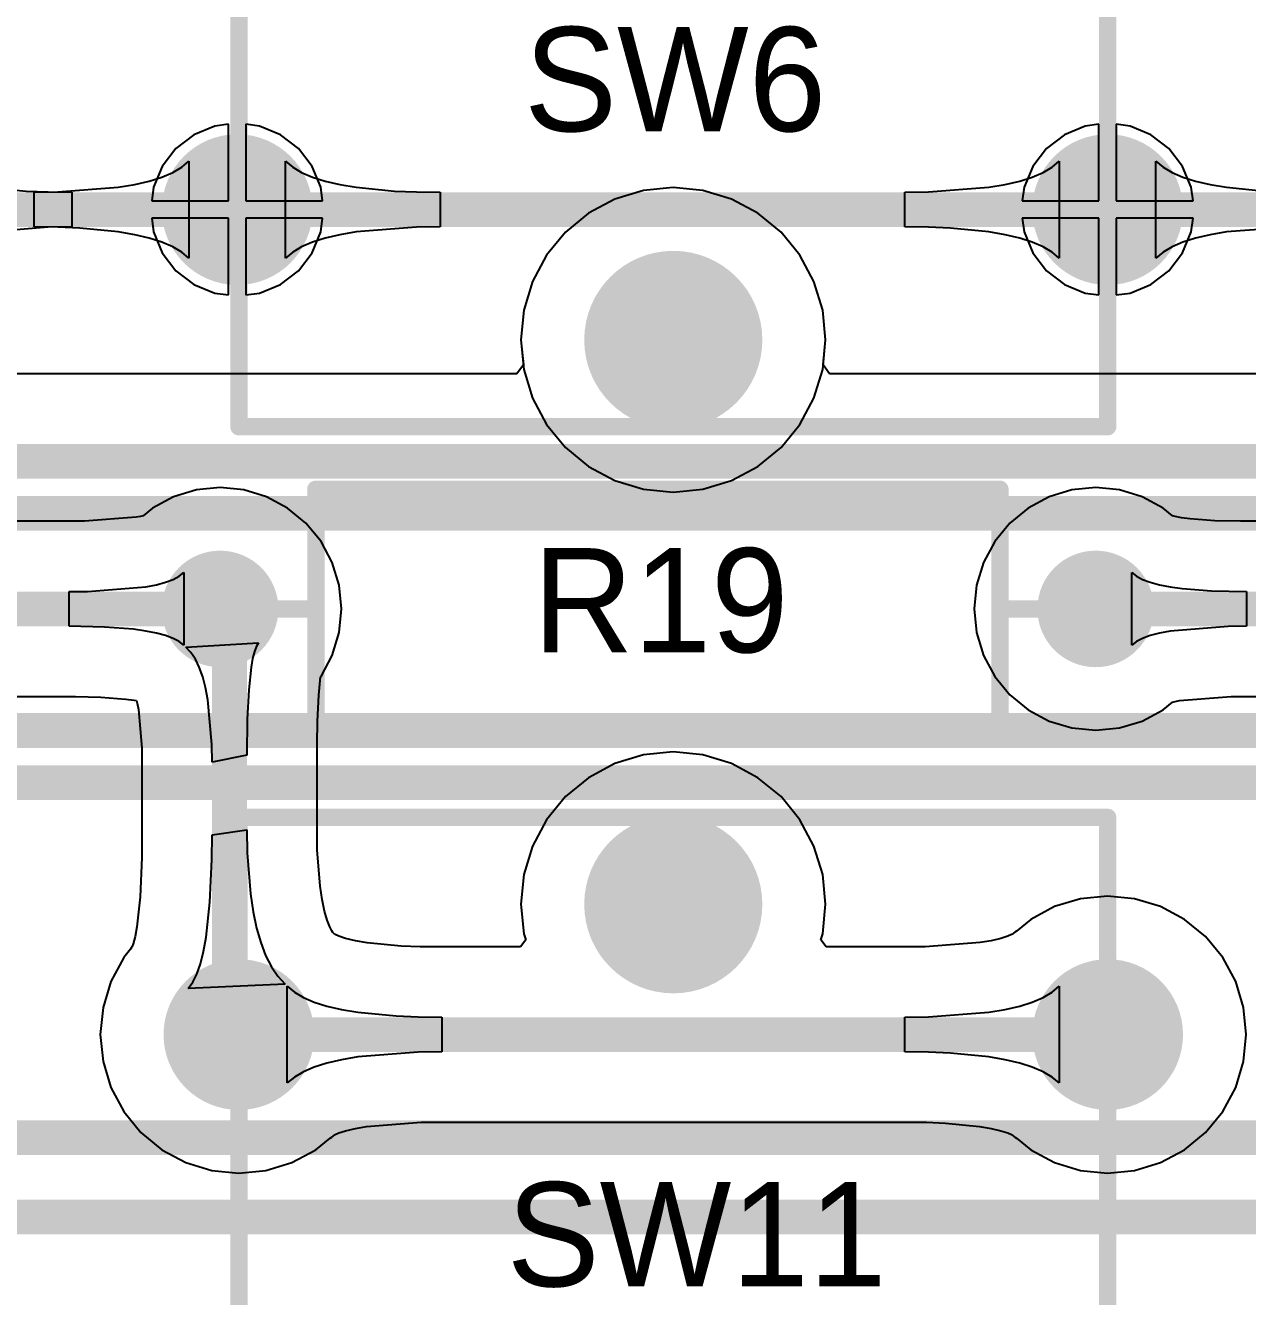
# Model space of a CAD drawing. Header units: millimetres. Extents: x 0 to 140, y 0 to 130.
# Drawn here: x 69.55 to 87.41, y 27.41 to 46 of the extents above; entities that cross this region are included whole.
import ezdxf

# ---------------------------------------------------------------- set-up
doc = ezdxf.new("R2010")
doc.units = ezdxf.units.MM
for name, color, linetype in [('BottomLayer', 5, 'Continuous'), ('BottomSolder', 6, 'Continuous'), ('MultiLayer', 9, 'Continuous'), ('PadHoleLayer', 156, 'Continuous'), ('TopLayer', 1, 'Continuous'), ('TopOverlay', 2, 'Continuous'), ('TopSolder', 216, 'Continuous')]:
    doc.layers.add(name, color=color, linetype=linetype)

msp = doc.modelspace()

# ---------------------------------------------------------------- hatches: boundary and pattern name
at = {"layer": 'BottomLayer'}
h = msp.add_hatch(color=5, dxfattribs=at)
edge = h.paths.add_edge_path()
edge.add_arc((72.642, 43.304), 1, 0, 360)
h = msp.add_hatch(color=5, dxfattribs=at)
edge = h.paths.add_edge_path()
edge.add_arc((85.367, 43.304), 1, 0, 360)
h = msp.add_hatch(color=5, dxfattribs=at)
edge = h.paths.add_edge_path()
edge.add_arc((79.017, 41.399), 1.2, 0, 360)
h = msp.add_hatch(color=5, dxfattribs=at)
edge = h.paths.add_edge_path()
edge.add_arc((72.392, 37.465), 0.75, 0, 360)
h = msp.add_hatch(color=5, dxfattribs=at)
edge = h.paths.add_edge_path()
edge.add_arc((85.192, 37.465), 0.75, 0, 360)
h = msp.add_hatch(color=5, dxfattribs=at)
edge = h.paths.add_edge_path()
edge.add_arc((79.017, 33.146), 1.2, 0, 360)
h = msp.add_hatch(color=5, dxfattribs=at)
edge = h.paths.add_edge_path()
edge.add_arc((72.667, 31.241), 1, 0, 360)
h = msp.add_hatch(color=5, dxfattribs=at)
edge = h.paths.add_edge_path()
edge.add_arc((85.367, 31.241), 1, 0, 360)
at = {"layer": 'BottomSolder'}
h = msp.add_hatch(color=6, dxfattribs=at)
edge = h.paths.add_edge_path()
edge.add_arc((72.642, 43.304), 1.102, 0, 360)
h = msp.add_hatch(color=6, dxfattribs=at)
edge = h.paths.add_edge_path()
edge.add_arc((85.367, 43.304), 1.102, 0, 360)
h = msp.add_hatch(color=6, dxfattribs=at)
edge = h.paths.add_edge_path()
edge.add_arc((79.017, 41.399), 1.302, 0, 360)
h = msp.add_hatch(color=6, dxfattribs=at)
edge = h.paths.add_edge_path()
edge.add_arc((72.392, 37.465), 0.852, 0, 360)
h = msp.add_hatch(color=6, dxfattribs=at)
edge = h.paths.add_edge_path()
edge.add_arc((85.192, 37.465), 0.852, 0, 360)
h = msp.add_hatch(color=6, dxfattribs=at)
edge = h.paths.add_edge_path()
edge.add_arc((79.017, 33.146), 1.302, 0, 360)
h = msp.add_hatch(color=6, dxfattribs=at)
edge = h.paths.add_edge_path()
edge.add_arc((72.667, 31.241), 1.102, 0, 360)
h = msp.add_hatch(color=6, dxfattribs=at)
edge = h.paths.add_edge_path()
edge.add_arc((85.367, 31.241), 1.102, 0, 360)
at = {"layer": 'MultiLayer'}
h = msp.add_hatch(color=9, dxfattribs=at)
edge = h.paths.add_edge_path()
edge.add_arc((72.642, 43.304), 1, 0, 360)
h = msp.add_hatch(color=9, dxfattribs=at)
edge = h.paths.add_edge_path()
edge.add_arc((85.367, 43.304), 1, 0, 360)
h = msp.add_hatch(color=9, dxfattribs=at)
edge = h.paths.add_edge_path()
edge.add_arc((79.017, 41.399), 1.2, 0, 360)
h = msp.add_hatch(color=9, dxfattribs=at)
edge = h.paths.add_edge_path()
edge.add_arc((72.392, 37.465), 0.75, 0, 360)
h = msp.add_hatch(color=9, dxfattribs=at)
edge = h.paths.add_edge_path()
edge.add_arc((85.192, 37.465), 0.75, 0, 360)
h = msp.add_hatch(color=9, dxfattribs=at)
edge = h.paths.add_edge_path()
edge.add_arc((79.017, 33.146), 1.2, 0, 360)
h = msp.add_hatch(color=9, dxfattribs=at)
edge = h.paths.add_edge_path()
edge.add_arc((72.667, 31.241), 1, 0, 360)
h = msp.add_hatch(color=9, dxfattribs=at)
edge = h.paths.add_edge_path()
edge.add_arc((85.367, 31.241), 1, 0, 360)
at = {"layer": 'PadHoleLayer'}
h = msp.add_hatch(color=156, dxfattribs=at)
edge = h.paths.add_edge_path()
edge.add_arc((72.642, 43.304), 0.6, 0, 360)
h = msp.add_hatch(color=156, dxfattribs=at)
edge = h.paths.add_edge_path()
edge.add_arc((85.367, 43.304), 0.6, 0, 360)
h = msp.add_hatch(color=156, dxfattribs=at)
edge = h.paths.add_edge_path()
edge.add_arc((79.017, 41.399), 1, 0, 360)
h = msp.add_hatch(color=156, dxfattribs=at)
edge = h.paths.add_edge_path()
edge.add_arc((72.392, 37.465), 0.35, 0, 360)
h = msp.add_hatch(color=156, dxfattribs=at)
edge = h.paths.add_edge_path()
edge.add_arc((85.192, 37.465), 0.35, 0, 360)
h = msp.add_hatch(color=156, dxfattribs=at)
edge = h.paths.add_edge_path()
edge.add_arc((79.017, 33.146), 1, 0, 360)
h = msp.add_hatch(color=156, dxfattribs=at)
edge = h.paths.add_edge_path()
edge.add_arc((72.667, 31.241), 0.6, 0, 360)
h = msp.add_hatch(color=156, dxfattribs=at)
edge = h.paths.add_edge_path()
edge.add_arc((85.367, 31.241), 0.6, 0, 360)
at = {"layer": 'TopLayer'}
h = msp.add_hatch(color=1, dxfattribs=at)
edge = h.paths.add_edge_path()
edge.add_arc((72.642, 43.304), 1, 0, 360)
h = msp.add_hatch(color=1, dxfattribs=at)
edge = h.paths.add_edge_path()
edge.add_arc((85.367, 43.304), 1, 0, 360)
h = msp.add_hatch(color=1, dxfattribs=at)
edge = h.paths.add_edge_path()
edge.add_arc((79.017, 41.399), 1.2, 0, 360)
h = msp.add_hatch(color=1, dxfattribs=at)
edge = h.paths.add_edge_path()
edge.add_arc((72.392, 37.465), 0.75, 0, 360)
h = msp.add_hatch(color=1, dxfattribs=at)
edge = h.paths.add_edge_path()
edge.add_arc((85.192, 37.465), 0.75, 0, 360)
h = msp.add_hatch(color=1, dxfattribs=at)
edge = h.paths.add_edge_path()
edge.add_arc((79.017, 33.146), 1.2, 0, 360)
h = msp.add_hatch(color=1, dxfattribs=at)
edge = h.paths.add_edge_path()
edge.add_arc((72.667, 31.241), 1, 0, 360)
h = msp.add_hatch(color=1, dxfattribs=at)
edge = h.paths.add_edge_path()
edge.add_arc((85.367, 31.241), 1, 0, 360)
at = {"layer": 'TopSolder'}
h = msp.add_hatch(color=216, dxfattribs=at)
edge = h.paths.add_edge_path()
edge.add_arc((72.642, 43.304), 1.102, 0, 360)
h = msp.add_hatch(color=216, dxfattribs=at)
edge = h.paths.add_edge_path()
edge.add_arc((85.367, 43.304), 1.102, 0, 360)
h = msp.add_hatch(color=216, dxfattribs=at)
edge = h.paths.add_edge_path()
edge.add_arc((79.017, 41.399), 1.302, 0, 360)
h = msp.add_hatch(color=216, dxfattribs=at)
edge = h.paths.add_edge_path()
edge.add_arc((72.392, 37.465), 0.852, 0, 360)
h = msp.add_hatch(color=216, dxfattribs=at)
edge = h.paths.add_edge_path()
edge.add_arc((85.192, 37.465), 0.852, 0, 360)
h = msp.add_hatch(color=216, dxfattribs=at)
edge = h.paths.add_edge_path()
edge.add_arc((79.017, 33.146), 1.302, 0, 360)
h = msp.add_hatch(color=216, dxfattribs=at)
edge = h.paths.add_edge_path()
edge.add_arc((72.667, 31.241), 1.102, 0, 360)
h = msp.add_hatch(color=216, dxfattribs=at)
edge = h.paths.add_edge_path()
edge.add_arc((85.367, 31.241), 1.102, 0, 360)

# ---------------------------------------------------------------- linework, layer by layer
at = {"layer": 'BottomLayer'}
for p, q in [((72.314, 44.526), (72.009, 44.399)), ((72.515, 44.552), (72.314, 44.526)), ((72.515, 43.431), (72.515, 44.552)), ((72.969, 44.526), (72.769, 44.552)), ((72.769, 44.552), (72.769, 43.431)), ((73.274, 44.399), (72.969, 44.526)), ((85.04, 44.526), (84.735, 44.399)), ((85.24, 44.552), (85.04, 44.526)), ((85.24, 43.431), (85.24, 44.552)), ((85.694, 44.526), (85.494, 44.552)), ((85.494, 44.552), (85.494, 43.431)), ((85.999, 44.399), (85.694, 44.526)), ((72.009, 44.399), (71.747, 44.198)), ((73.536, 44.198), (73.274, 44.399)), ((84.735, 44.399), (84.473, 44.198)), ((86.261, 44.198), (85.999, 44.399)), ((71.747, 44.198), (71.546, 43.936)), ((73.737, 43.936), (73.536, 44.198)), ((84.473, 44.198), (84.272, 43.936)), ((86.462, 43.936), (86.261, 44.198)), ((71.546, 43.936), (71.42, 43.631)), ((71.699, 43.848), (71.831, 43.925)), ((71.831, 43.925), (71.935, 44.012)), ((71.935, 44.012), (71.935, 42.596)), ((73.348, 42.596), (73.348, 44.012)), ((73.348, 44.012), (73.453, 43.925)), ((73.453, 43.925), (73.584, 43.848)), ((73.863, 43.631), (73.737, 43.936)), ((84.272, 43.936), (84.145, 43.631)), ((84.425, 43.848), (84.556, 43.925)), ((84.556, 43.925), (84.66, 44.012)), ((84.66, 44.012), (84.66, 42.596)), ((86.074, 42.596), (86.074, 44.012)), ((86.074, 44.012), (86.178, 43.925)), ((86.178, 43.925), (86.309, 43.848)), ((86.589, 43.631), (86.462, 43.936)), ((71.143, 43.671), (71.355, 43.721)), ((71.355, 43.721), (71.541, 43.78)), ((71.541, 43.78), (71.699, 43.848)), ((73.584, 43.848), (73.743, 43.78)), ((73.743, 43.78), (73.928, 43.721)), ((73.928, 43.721), (74.141, 43.671)), ((83.868, 43.671), (84.081, 43.721)), ((84.081, 43.721), (84.266, 43.78)), ((84.266, 43.78), (84.425, 43.848)), ((86.309, 43.848), (86.468, 43.78)), ((86.468, 43.78), (86.653, 43.721)), ((86.653, 43.721), (86.866, 43.671)), ((68.996, 43.631), (69.556, 43.576)), ((69.556, 43.576), (69.877, 43.563)), ((69.674, 43.558), (70.022, 43.563)), ((69.674, 43.05), (69.674, 43.558)), ((69.877, 43.563), (70.225, 43.558)), ((70.022, 43.563), (70.903, 43.631)), ((70.225, 43.558), (70.225, 43.05)), ((70.903, 43.631), (71.143, 43.671)), ((71.42, 43.631), (71.394, 43.431)), ((73.89, 43.431), (73.863, 43.631)), ((74.141, 43.671), (74.38, 43.631)), ((74.38, 43.631), (74.94, 43.576)), ((74.94, 43.576), (75.261, 43.563)), ((75.261, 43.563), (75.609, 43.558)), ((75.609, 43.558), (75.609, 43.05)), ((78.583, 43.583), (78.165, 43.456)), ((79.017, 43.626), (78.583, 43.583)), ((79.451, 43.583), (79.017, 43.626)), ((79.869, 43.456), (79.451, 43.583)), ((82.4, 43.558), (82.748, 43.563)), ((82.4, 43.05), (82.4, 43.558)), ((82.748, 43.563), (83.629, 43.631)), ((83.629, 43.631), (83.868, 43.671)), ((84.145, 43.631), (84.119, 43.431)), ((86.615, 43.431), (86.589, 43.631)), ((86.866, 43.671), (87.105, 43.631)), ((87.105, 43.631), (87.666, 43.576)), ((71.394, 43.431), (72.515, 43.431)), ((72.769, 43.431), (73.89, 43.431)), ((78.165, 43.456), (77.78, 43.25)), ((80.254, 43.25), (79.869, 43.456)), ((84.119, 43.431), (85.24, 43.431)), ((85.494, 43.431), (86.615, 43.431)), ((72.515, 43.177), (71.394, 43.177)), ((71.394, 43.177), (71.42, 42.977)), ((72.515, 42.056), (72.515, 43.177)), ((73.89, 43.177), (72.769, 43.177)), ((72.769, 43.177), (72.769, 42.056)), ((73.863, 42.977), (73.89, 43.177)), ((77.78, 43.25), (77.443, 42.974)), ((80.592, 42.974), (80.254, 43.25)), ((85.24, 43.177), (84.119, 43.177)), ((84.119, 43.177), (84.145, 42.977)), ((85.24, 42.056), (85.24, 43.177)), ((86.615, 43.177), (85.494, 43.177)), ((85.494, 43.177), (85.494, 42.056)), ((86.589, 42.977), (86.615, 43.177)), ((69.877, 43.045), (68.996, 42.977)), ((70.022, 43.045), (69.674, 43.05)), ((70.225, 43.05), (69.877, 43.045)), ((70.343, 43.032), (70.022, 43.045)), ((70.903, 42.977), (70.343, 43.032)), ((71.143, 42.937), (70.903, 42.977)), ((71.42, 42.977), (71.546, 42.672)), ((73.737, 42.672), (73.863, 42.977)), ((74.38, 42.977), (74.141, 42.937)), ((75.261, 43.045), (74.38, 42.977)), ((75.609, 43.05), (75.261, 43.045)), ((77.443, 42.974), (77.166, 42.636)), ((80.869, 42.636), (80.592, 42.974)), ((82.748, 43.045), (82.4, 43.05)), ((83.068, 43.032), (82.748, 43.045)), ((83.629, 42.977), (83.068, 43.032)), ((83.868, 42.937), (83.629, 42.977)), ((84.145, 42.977), (84.272, 42.672)), ((86.462, 42.672), (86.589, 42.977)), ((87.105, 42.977), (86.866, 42.937)), ((87.987, 43.045), (87.105, 42.977)), ((71.355, 42.887), (71.143, 42.937)), ((71.541, 42.828), (71.355, 42.887)), ((71.699, 42.76), (71.541, 42.828)), ((71.831, 42.683), (71.699, 42.76)), ((73.584, 42.76), (73.453, 42.683)), ((73.743, 42.828), (73.584, 42.76)), ((73.928, 42.887), (73.743, 42.828)), ((74.141, 42.937), (73.928, 42.887)), ((84.081, 42.887), (83.868, 42.937)), ((84.266, 42.828), (84.081, 42.887)), ((84.425, 42.76), (84.266, 42.828)), ((84.556, 42.683), (84.425, 42.76)), ((86.309, 42.76), (86.178, 42.683)), ((86.468, 42.828), (86.309, 42.76)), ((86.653, 42.887), (86.468, 42.828)), ((86.866, 42.937), (86.653, 42.887)), ((71.546, 42.672), (71.747, 42.41)), ((71.935, 42.596), (71.831, 42.683)), ((73.453, 42.683), (73.348, 42.596)), ((73.536, 42.41), (73.737, 42.672)), ((77.166, 42.636), (76.96, 42.251)), ((81.074, 42.251), (80.869, 42.636)), ((84.272, 42.672), (84.473, 42.41)), ((84.66, 42.596), (84.556, 42.683)), ((86.178, 42.683), (86.074, 42.596)), ((86.261, 42.41), (86.462, 42.672)), ((71.747, 42.41), (72.009, 42.209)), ((73.274, 42.209), (73.536, 42.41)), ((84.473, 42.41), (84.735, 42.209)), ((85.999, 42.209), (86.261, 42.41)), ((72.009, 42.209), (72.314, 42.082)), ((72.969, 42.082), (73.274, 42.209)), ((76.96, 42.251), (76.833, 41.833)), ((81.201, 41.833), (81.074, 42.251)), ((84.735, 42.209), (85.04, 42.082)), ((85.694, 42.082), (85.999, 42.209)), ((72.314, 42.082), (72.515, 42.056)), ((72.769, 42.056), (72.969, 42.082)), ((85.04, 42.082), (85.24, 42.056)), ((85.494, 42.056), (85.694, 42.082)), ((76.833, 41.833), (76.79, 41.399)), ((81.244, 41.399), (81.201, 41.833)), ((76.79, 41.399), (76.833, 40.965)), ((81.201, 40.965), (81.244, 41.399)), ((76.833, 40.965), (76.96, 40.547)), ((81.074, 40.547), (81.201, 40.965)), ((76.96, 40.547), (77.166, 40.162)), ((80.869, 40.162), (81.074, 40.547)), ((77.166, 40.162), (77.443, 39.824)), ((80.592, 39.824), (80.869, 40.162)), ((77.443, 39.824), (77.78, 39.548)), ((80.254, 39.548), (80.592, 39.824)), ((77.78, 39.548), (78.165, 39.342)), ((79.869, 39.342), (80.254, 39.548)), ((72.392, 39.24), (72.045, 39.205)), ((72.738, 39.205), (72.392, 39.24)), ((78.165, 39.342), (78.583, 39.215)), ((79.451, 39.215), (79.869, 39.342)), ((85.192, 39.24), (84.845, 39.205)), ((85.538, 39.205), (85.192, 39.24)), ((71.713, 39.104), (71.406, 38.94)), ((72.045, 39.205), (71.713, 39.104)), ((73.071, 39.104), (72.738, 39.205)), ((73.378, 38.94), (73.071, 39.104)), ((78.583, 39.215), (79.017, 39.172)), ((79.017, 39.172), (79.451, 39.215)), ((84.513, 39.104), (84.206, 38.94)), ((84.845, 39.205), (84.513, 39.104)), ((85.871, 39.104), (85.538, 39.205)), ((86.178, 38.94), (85.871, 39.104)), ((71.406, 38.94), (71.269, 38.828)), ((73.646, 38.72), (73.378, 38.94)), ((84.206, 38.94), (83.937, 38.72)), ((86.314, 38.828), (86.178, 38.94)), ((70.393, 38.746), (69.197, 38.746)), ((70.409, 38.746), (70.393, 38.746)), ((71.166, 38.805), (70.409, 38.746)), ((71.229, 38.818), (71.166, 38.805)), ((71.269, 38.828), (71.229, 38.818)), ((73.867, 38.451), (73.646, 38.72)), ((83.937, 38.72), (83.716, 38.451)), ((86.354, 38.818), (86.314, 38.828)), ((86.448, 38.799), (86.354, 38.818)), ((86.569, 38.783), (86.448, 38.799)), ((86.934, 38.754), (86.569, 38.783)), ((87.307, 38.746), (86.934, 38.754)), ((88.502, 38.746), (87.307, 38.746)), ((74.031, 38.144), (73.867, 38.451)), ((83.716, 38.451), (83.552, 38.144)), ((74.132, 37.811), (74.031, 38.144)), ((83.552, 38.144), (83.451, 37.811)), ((71.706, 37.896), (71.795, 37.943)), ((71.795, 37.943), (71.862, 37.996)), ((71.862, 37.996), (71.862, 36.934)), ((85.722, 36.934), (85.722, 37.996)), ((85.722, 37.996), (85.788, 37.943)), ((85.788, 37.943), (85.877, 37.896)), ((70.454, 37.722), (71.304, 37.788)), ((71.304, 37.788), (71.461, 37.819)), ((71.461, 37.819), (71.595, 37.855)), ((71.595, 37.855), (71.706, 37.896)), ((74.166, 37.465), (74.132, 37.811)), ((83.451, 37.811), (83.417, 37.465)), ((85.877, 37.896), (85.989, 37.855)), ((85.989, 37.855), (86.123, 37.819)), ((86.123, 37.819), (86.279, 37.788)), ((86.279, 37.788), (86.458, 37.763)), ((86.458, 37.763), (86.883, 37.73)), ((70.186, 37.719), (70.454, 37.722)), ((70.186, 37.211), (70.186, 37.719)), ((86.883, 37.73), (87.397, 37.719)), ((87.397, 37.719), (87.397, 37.211)), ((74.132, 37.119), (74.166, 37.465)), ((83.417, 37.465), (83.451, 37.119)), ((70.701, 37.2), (70.186, 37.211)), ((71.125, 37.167), (70.701, 37.2)), ((87.129, 37.208), (86.279, 37.142)), ((87.397, 37.211), (87.129, 37.208)), ((71.304, 37.142), (71.125, 37.167)), ((71.461, 37.111), (71.304, 37.142)), ((71.595, 37.075), (71.461, 37.111)), ((71.706, 37.034), (71.595, 37.075)), ((71.795, 36.987), (71.706, 37.034)), ((74.031, 36.786), (74.132, 37.119)), ((83.451, 37.119), (83.552, 36.786)), ((85.877, 37.034), (85.788, 36.987)), ((85.989, 37.075), (85.877, 37.034)), ((86.123, 37.111), (85.989, 37.075)), ((86.279, 37.142), (86.123, 37.111)), ((71.862, 36.934), (71.795, 36.987)), ((71.893, 36.904), (72.955, 36.97)), ((71.966, 36.826), (71.893, 36.904)), ((72.031, 36.729), (71.966, 36.826)), ((72.893, 36.842), (72.867, 36.74)), ((72.922, 36.918), (72.893, 36.842)), ((72.955, 36.97), (72.922, 36.918)), ((85.788, 36.987), (85.722, 36.934)), ((72.088, 36.611), (72.031, 36.729)), ((72.867, 36.74), (72.845, 36.613)), ((73.867, 36.479), (74.031, 36.786)), ((83.552, 36.786), (83.716, 36.479)), ((72.138, 36.473), (72.088, 36.611)), ((72.18, 36.315), (72.138, 36.473)), ((72.845, 36.613), (72.811, 36.284)), ((73.833, 36.206), (73.861, 36.471)), ((73.861, 36.471), (73.867, 36.479)), ((73.861, 36.471), (73.861, 36.471)), ((83.716, 36.479), (83.937, 36.21)), ((72.214, 36.137), (72.18, 36.315)), ((72.811, 36.284), (72.79, 35.855)), ((69.081, 36.184), (70.277, 36.184)), ((70.277, 36.184), (70.65, 36.176)), ((70.65, 36.176), (71.015, 36.147)), ((71.015, 36.147), (71.136, 36.131)), ((71.136, 36.131), (71.17, 36.124)), ((71.17, 36.124), (71.18, 36.086)), ((71.18, 36.086), (71.198, 35.994)), ((72.272, 35.482), (72.214, 36.137)), ((73.815, 35.824), (73.833, 36.206)), ((83.937, 36.21), (84.206, 35.99)), ((86.178, 35.99), (86.314, 36.102)), ((86.314, 36.102), (86.354, 36.112)), ((86.354, 36.112), (86.417, 36.125)), ((86.417, 36.125), (87.174, 36.184)), ((87.174, 36.184), (87.19, 36.184)), ((87.19, 36.184), (88.386, 36.184)), ((71.198, 35.994), (71.247, 35.43)), ((84.206, 35.99), (84.513, 35.826)), ((85.871, 35.826), (86.178, 35.99)), ((72.79, 35.855), (72.783, 35.325)), ((73.81, 35.488), (73.815, 35.824)), ((84.513, 35.826), (84.845, 35.725)), ((84.845, 35.725), (85.192, 35.69)), ((85.192, 35.69), (85.538, 35.725)), ((85.538, 35.725), (85.871, 35.826)), ((71.247, 35.43), (71.248, 35.364)), ((71.248, 35.364), (71.248, 33.941)), ((72.275, 35.224), (72.272, 35.482)), ((72.783, 35.325), (72.275, 35.224)), ((73.81, 34.111), (73.81, 35.488)), ((78.583, 35.33), (78.165, 35.203)), ((79.017, 35.373), (78.583, 35.33)), ((79.451, 35.33), (79.017, 35.373)), ((79.869, 35.203), (79.451, 35.33)), ((78.165, 35.203), (77.78, 34.997)), ((80.254, 34.997), (79.869, 35.203)), ((77.78, 34.997), (77.443, 34.721)), ((80.592, 34.721), (80.254, 34.997)), ((77.443, 34.721), (77.166, 34.383)), ((80.869, 34.383), (80.592, 34.721)), ((72.275, 34.161), (72.783, 34.234)), ((72.783, 34.234), (72.789, 33.898)), ((77.166, 34.383), (76.96, 33.998)), ((81.074, 33.998), (80.869, 34.383)), ((72.272, 33.803), (72.275, 34.161)), ((73.813, 33.944), (73.81, 34.111)), ((71.247, 33.831), (71.222, 33.254)), ((71.248, 33.941), (71.247, 33.831)), ((72.789, 33.898), (72.834, 33.299)), ((73.853, 33.412), (73.813, 33.944)), ((76.96, 33.998), (76.833, 33.58)), ((81.201, 33.58), (81.074, 33.998)), ((72.244, 33.176), (72.272, 33.803)), ((76.833, 33.58), (76.79, 33.146)), ((81.244, 33.146), (81.201, 33.58)), ((72.834, 33.299), (72.873, 33.036)), ((73.882, 33.218), (73.853, 33.412)), ((71.222, 33.254), (71.174, 32.815)), ((72.188, 32.667), (72.244, 33.176)), ((73.918, 33.047), (73.882, 33.218)), ((76.79, 33.146), (76.833, 32.712)), ((81.201, 32.712), (81.244, 33.146)), ((84.592, 33.113), (84.242, 32.925)), ((84.972, 33.228), (84.592, 33.113)), ((85.367, 33.267), (84.972, 33.228)), ((85.762, 33.228), (85.367, 33.267)), ((86.142, 33.113), (85.762, 33.228)), ((86.493, 32.925), (86.142, 33.113)), ((72.873, 33.036), (72.923, 32.798)), ((73.957, 32.912), (73.918, 33.047)), ((73.994, 32.815), (73.957, 32.912)), ((84.242, 32.925), (84.034, 32.755)), ((86.799, 32.673), (86.493, 32.925)), ((71.174, 32.815), (71.148, 32.674)), ((72.923, 32.798), (72.985, 32.585)), ((74.024, 32.757), (73.994, 32.815)), ((74.04, 32.734), (74.024, 32.757)), ((74.064, 32.708), (74.04, 32.734)), ((84.008, 32.739), (83.967, 32.705)), ((84.034, 32.755), (84.008, 32.739)), ((71.108, 32.529), (71.097, 32.514)), ((71.122, 32.57), (71.108, 32.529)), ((71.148, 32.674), (71.122, 32.57)), ((72.15, 32.457), (72.188, 32.667)), ((72.985, 32.585), (73.057, 32.396)), ((74.067, 32.705), (74.064, 32.708)), ((74.073, 32.702), (74.067, 32.705)), ((74.126, 32.679), (74.073, 32.702)), ((74.226, 32.647), (74.126, 32.679)), ((74.369, 32.613), (74.226, 32.647)), ((74.541, 32.584), (74.369, 32.613)), ((75.037, 32.536), (74.541, 32.584)), ((75.315, 32.524), (75.037, 32.536)), ((76.86, 32.624), (76.784, 32.522)), ((76.833, 32.712), (76.86, 32.624)), ((81.174, 32.624), (81.201, 32.712)), ((81.25, 32.522), (81.174, 32.624)), ((83.503, 32.586), (82.701, 32.524)), ((83.665, 32.613), (83.503, 32.586)), ((83.808, 32.647), (83.665, 32.613)), ((83.908, 32.679), (83.808, 32.647)), ((83.961, 32.702), (83.908, 32.679)), ((83.967, 32.705), (83.961, 32.702)), ((87.051, 32.366), (86.799, 32.673)), ((70.983, 32.366), (70.796, 32.016)), ((71.083, 32.488), (70.983, 32.366)), ((71.097, 32.514), (71.083, 32.488)), ((72.105, 32.277), (72.15, 32.457)), ((73.057, 32.396), (73.141, 32.233)), ((75.473, 32.522), (75.315, 32.524)), ((76.784, 32.522), (75.473, 32.522)), ((82.561, 32.522), (81.25, 32.522)), ((82.701, 32.524), (82.561, 32.522)), ((87.239, 32.016), (87.051, 32.366)), ((72.052, 32.126), (72.105, 32.277)), ((73.141, 32.233), (73.236, 32.093)), ((70.796, 32.016), (70.68, 31.636)), ((71.927, 31.914), (71.993, 32.005)), ((73.342, 31.979), (71.927, 31.914)), ((71.993, 32.005), (72.052, 32.126)), ((73.236, 32.093), (73.342, 31.979)), ((87.354, 31.636), (87.239, 32.016)), ((73.374, 30.533), (73.374, 31.949)), ((73.374, 31.949), (73.478, 31.862)), ((73.478, 31.862), (73.609, 31.785)), ((73.609, 31.785), (73.768, 31.717)), ((84.266, 31.717), (84.425, 31.785)), ((84.425, 31.785), (84.556, 31.862)), ((84.556, 31.862), (84.66, 31.949)), ((84.66, 31.949), (84.66, 30.533)), ((70.68, 31.636), (70.641, 31.241)), ((73.768, 31.717), (73.953, 31.658)), ((73.953, 31.658), (74.166, 31.608)), ((74.166, 31.608), (74.405, 31.568)), ((83.629, 31.568), (83.868, 31.608)), ((83.868, 31.608), (84.081, 31.658)), ((84.081, 31.658), (84.266, 31.717)), ((87.393, 31.241), (87.354, 31.636)), ((74.405, 31.568), (74.966, 31.513)), ((74.966, 31.513), (75.287, 31.5)), ((75.287, 31.5), (75.634, 31.495)), ((75.634, 31.495), (75.634, 30.987)), ((82.4, 31.495), (82.748, 31.5)), ((82.4, 30.987), (82.4, 31.495)), ((82.748, 31.5), (83.629, 31.568)), ((70.641, 31.241), (70.68, 30.846)), ((87.354, 30.846), (87.393, 31.241)), ((74.166, 30.874), (73.953, 30.824)), ((74.405, 30.914), (74.166, 30.874)), ((75.287, 30.982), (74.405, 30.914)), ((75.634, 30.987), (75.287, 30.982)), ((82.748, 30.982), (82.4, 30.987)), ((83.068, 30.969), (82.748, 30.982)), ((83.629, 30.914), (83.068, 30.969)), ((83.868, 30.874), (83.629, 30.914)), ((84.081, 30.824), (83.868, 30.874)), ((70.68, 30.846), (70.796, 30.466)), ((73.609, 30.697), (73.478, 30.62)), ((73.768, 30.765), (73.609, 30.697)), ((73.953, 30.824), (73.768, 30.765)), ((84.266, 30.765), (84.081, 30.824)), ((84.425, 30.697), (84.266, 30.765)), ((84.556, 30.62), (84.425, 30.697)), ((87.239, 30.466), (87.354, 30.846)), ((73.478, 30.62), (73.374, 30.533)), ((84.66, 30.533), (84.556, 30.62)), ((70.796, 30.466), (70.983, 30.116)), ((87.051, 30.116), (87.239, 30.466)), ((70.983, 30.116), (71.235, 29.809)), ((86.799, 29.809), (87.051, 30.116)), ((74.531, 29.896), (75.333, 29.958)), ((75.333, 29.958), (75.473, 29.96)), ((75.473, 29.96), (82.561, 29.96)), ((82.561, 29.96), (82.719, 29.958)), ((82.719, 29.958), (82.997, 29.946)), ((82.997, 29.946), (83.493, 29.898)), ((71.235, 29.809), (71.542, 29.557)), ((74, 29.727), (74.026, 29.743)), ((74.026, 29.743), (74.067, 29.777)), ((74.067, 29.777), (74.073, 29.78)), ((74.073, 29.78), (74.126, 29.803)), ((74.126, 29.803), (74.226, 29.835)), ((74.226, 29.835), (74.369, 29.869)), ((74.369, 29.869), (74.531, 29.896)), ((83.493, 29.898), (83.665, 29.869)), ((83.665, 29.869), (83.808, 29.835)), ((83.808, 29.835), (83.908, 29.803)), ((83.908, 29.803), (83.961, 29.78)), ((83.961, 29.78), (83.967, 29.777)), ((83.967, 29.777), (84.008, 29.743)), ((84.008, 29.743), (84.034, 29.727)), ((86.493, 29.557), (86.799, 29.809)), ((71.542, 29.557), (71.892, 29.369)), ((73.442, 29.369), (73.793, 29.557)), ((73.793, 29.557), (74, 29.727)), ((84.034, 29.727), (84.242, 29.557)), ((84.242, 29.557), (84.592, 29.369)), ((86.142, 29.369), (86.493, 29.557)), ((71.892, 29.369), (72.272, 29.254)), ((73.062, 29.254), (73.442, 29.369)), ((84.592, 29.369), (84.972, 29.254)), ((85.762, 29.254), (86.142, 29.369)), ((72.272, 29.254), (72.667, 29.215)), ((72.667, 29.215), (73.062, 29.254)), ((84.972, 29.254), (85.367, 29.215)), ((85.367, 29.215), (85.762, 29.254))]:
    msp.add_line(p, q, dxfattribs=at)
at = {"layer": 'BottomLayer', "const_width": 0.508}
for points in [[(67.258, 43.304), (72.642, 43.304)], [(72.642, 43.304), (85.367, 43.304)], [(85.367, 43.304), (90.751, 43.304)], [(67.082, 37.465), (72.392, 37.465)], [(72.392, 37.465), (72.529, 37.327)], [(72.529, 31.379), (72.529, 37.327)], [(85.192, 37.465), (90.501, 37.465)], [(72.529, 31.379), (72.667, 31.241)], [(72.667, 31.241), (85.367, 31.241)]]:
    msp.add_lwpolyline(points, dxfattribs=at)
at = {"layer": 'BottomLayer', "const_width": 0.254}
for points in [[(72.515, 43.304, 1), (72.769, 43.304, 1)], [(72.515, 43.304, 1), (72.769, 43.304, 1)], [(85.24, 43.304, 1), (85.494, 43.304, 1)], [(85.24, 43.304, 1), (85.494, 43.304, 1)], [(72.265, 37.465, 1), (72.519, 37.465, 1)], [(72.265, 37.465, 1), (72.519, 37.465, 1)], [(72.402, 37.327, 1), (72.656, 37.327, 1)], [(72.402, 37.327, 1), (72.656, 37.327, 1)], [(85.065, 37.465, 1), (85.319, 37.465, 1)], [(72.402, 31.379, 1), (72.656, 31.379, 1)], [(72.402, 31.379, 1), (72.656, 31.379, 1)], [(72.54, 31.241, 1), (72.794, 31.241, 1)], [(72.54, 31.241, 1), (72.794, 31.241, 1)], [(85.24, 31.241, 1), (85.494, 31.241, 1)]]:
    msp.add_lwpolyline(points, format="xyb", close=True, dxfattribs=at)
at = {"layer": 'TopLayer'}
for p, q in [((72.314, 44.526), (72.009, 44.399)), ((72.515, 44.552), (72.314, 44.526)), ((72.515, 43.431), (72.515, 44.552)), ((72.969, 44.526), (72.769, 44.552)), ((72.769, 44.552), (72.769, 43.431)), ((73.274, 44.399), (72.969, 44.526)), ((85.04, 44.526), (84.735, 44.399)), ((85.24, 44.552), (85.04, 44.526)), ((85.24, 43.431), (85.24, 44.552)), ((85.694, 44.526), (85.494, 44.552)), ((85.494, 44.552), (85.494, 43.431)), ((85.999, 44.399), (85.694, 44.526)), ((72.009, 44.399), (71.747, 44.198)), ((73.536, 44.198), (73.274, 44.399)), ((84.735, 44.399), (84.473, 44.198)), ((86.261, 44.198), (85.999, 44.399)), ((71.747, 44.198), (71.546, 43.936)), ((73.737, 43.936), (73.536, 44.198)), ((84.473, 44.198), (84.272, 43.936)), ((86.462, 43.936), (86.261, 44.198)), ((71.546, 43.936), (71.42, 43.631)), ((73.863, 43.631), (73.737, 43.936)), ((84.272, 43.936), (84.145, 43.631)), ((86.589, 43.631), (86.462, 43.936)), ((71.42, 43.631), (71.394, 43.431)), ((73.89, 43.431), (73.863, 43.631)), ((78.583, 43.583), (78.165, 43.456)), ((79.017, 43.626), (78.583, 43.583)), ((79.451, 43.583), (79.017, 43.626)), ((79.869, 43.456), (79.451, 43.583)), ((84.145, 43.631), (84.119, 43.431)), ((86.615, 43.431), (86.589, 43.631)), ((71.394, 43.431), (72.515, 43.431)), ((72.769, 43.431), (73.89, 43.431)), ((78.165, 43.456), (77.78, 43.25)), ((80.254, 43.25), (79.869, 43.456)), ((84.119, 43.431), (85.24, 43.431)), ((85.494, 43.431), (86.615, 43.431)), ((72.515, 43.177), (71.394, 43.177)), ((71.394, 43.177), (71.42, 42.977)), ((72.515, 42.056), (72.515, 43.177)), ((73.89, 43.177), (72.769, 43.177)), ((72.769, 43.177), (72.769, 42.056)), ((73.863, 42.977), (73.89, 43.177)), ((77.78, 43.25), (77.443, 42.974)), ((80.592, 42.974), (80.254, 43.25)), ((85.24, 43.177), (84.119, 43.177)), ((84.119, 43.177), (84.145, 42.977)), ((85.24, 42.056), (85.24, 43.177)), ((86.615, 43.177), (85.494, 43.177)), ((85.494, 43.177), (85.494, 42.056)), ((86.589, 42.977), (86.615, 43.177)), ((71.42, 42.977), (71.546, 42.672)), ((73.737, 42.672), (73.863, 42.977)), ((77.443, 42.974), (77.166, 42.636)), ((80.869, 42.636), (80.592, 42.974)), ((84.145, 42.977), (84.272, 42.672)), ((86.462, 42.672), (86.589, 42.977)), ((71.546, 42.672), (71.747, 42.41)), ((73.536, 42.41), (73.737, 42.672)), ((77.166, 42.636), (76.96, 42.251)), ((81.074, 42.251), (80.869, 42.636)), ((84.272, 42.672), (84.473, 42.41)), ((86.261, 42.41), (86.462, 42.672)), ((71.747, 42.41), (72.009, 42.209)), ((73.274, 42.209), (73.536, 42.41)), ((84.473, 42.41), (84.735, 42.209)), ((85.999, 42.209), (86.261, 42.41)), ((72.009, 42.209), (72.314, 42.082)), ((72.969, 42.082), (73.274, 42.209)), ((76.96, 42.251), (76.833, 41.833)), ((81.201, 41.833), (81.074, 42.251)), ((84.735, 42.209), (85.04, 42.082)), ((85.694, 42.082), (85.999, 42.209)), ((72.314, 42.082), (72.515, 42.056)), ((72.769, 42.056), (72.969, 42.082)), ((85.04, 42.082), (85.24, 42.056)), ((85.494, 42.056), (85.694, 42.082)), ((76.833, 41.833), (76.79, 41.399)), ((81.244, 41.399), (81.201, 41.833)), ((76.79, 41.399), (76.826, 41.032)), ((81.208, 41.032), (81.244, 41.399)), ((76.732, 40.905), (63.193, 40.905)), ((76.826, 41.032), (76.732, 40.905)), ((81.302, 40.905), (81.208, 41.032)), ((94.841, 40.905), (81.302, 40.905))]:
    msp.add_line(p, q, dxfattribs=at)
at = {"layer": 'TopLayer', "const_width": 0.508}
for points in [[(35.814, 39.624), (105.664, 39.624)], [(34.29, 38.862), (104.648, 38.862)], [(35.56, 35.687), (104.902, 35.687)], [(35.244, 34.925), (104.048, 34.925)], [(30.146, 29.733), (102.474, 29.733)], [(32.639, 28.575), (95.223, 28.575)]]:
    msp.add_lwpolyline(points, dxfattribs=at)
at = {"layer": 'TopOverlay', "const_width": 0.254}
for points in [[(72.667, 40.129), (72.667, 51.559)], [(85.367, 40.129), (85.367, 51.559)], [(72.667, 40.129), (85.367, 40.129)], [(73.792, 39.215), (83.792, 39.215)], [(73.792, 35.715), (73.792, 39.215)], [(83.792, 35.715), (83.792, 39.215)], [(72.95, 37.465), (73.712, 37.465)], [(83.872, 37.465), (84.634, 37.465)], [(73.792, 35.715), (83.792, 35.715)], [(72.667, 22.986), (72.667, 34.416)], [(72.667, 34.416), (85.367, 34.416)], [(85.367, 22.986), (85.367, 34.416)]]:
    msp.add_lwpolyline(points, dxfattribs=at)
at = {"layer": 'TopOverlay', "const_width": 0.127}
for points in [[(72.604, 40.129, 1), (72.731, 40.129, 1)], [(72.604, 40.129, 1), (72.731, 40.129, 1)], [(85.304, 40.129, 1), (85.431, 40.129, 1)], [(85.304, 40.129, 1), (85.431, 40.129, 1)], [(73.728, 39.215, 1), (73.855, 39.215, 1)], [(73.728, 39.215, 1), (73.855, 39.215, 1)], [(83.728, 39.215, 1), (83.855, 39.215, 1)], [(83.728, 39.215, 1), (83.855, 39.215, 1)], [(72.886, 37.465, 1), (73.013, 37.465, 1)], [(73.648, 37.465, 1), (73.775, 37.465, 1)], [(83.808, 37.465, 1), (83.935, 37.465, 1)], [(84.57, 37.465, 1), (84.697, 37.465, 1)], [(73.728, 35.715, 1), (73.855, 35.715, 1)], [(73.728, 35.715, 1), (73.855, 35.715, 1)], [(83.728, 35.715, 1), (83.855, 35.715, 1)], [(83.728, 35.715, 1), (83.855, 35.715, 1)], [(72.604, 34.416, 1), (72.731, 34.416, 1)], [(72.604, 34.416, 1), (72.731, 34.416, 1)], [(85.304, 34.416, 1), (85.431, 34.416, 1)], [(85.304, 34.416, 1), (85.431, 34.416, 1)]]:
    msp.add_lwpolyline(points, format="xyb", close=True, dxfattribs=at)

# ---------------------------------------------------------------- texts
at = {"layer": 'TopOverlay'}
for s, p in [('SW6', (76.836, 44.45)), ('R19', (76.963, 36.83)), ('SW11', (76.582, 27.559))]:
    msp.add_text(s, height=1.524, dxfattribs=at).set_placement(p)

doc.saveas('drawing.dxf')
